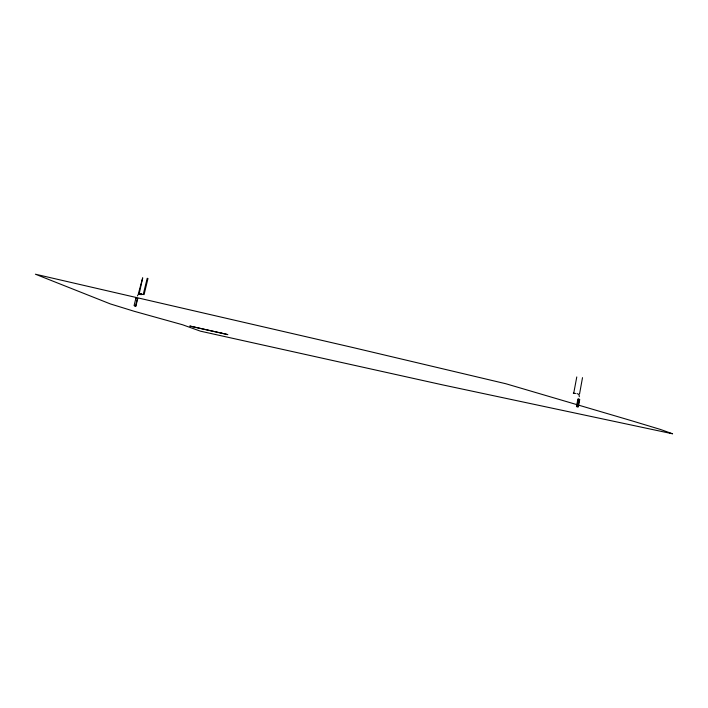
<?xml version="1.0" encoding="UTF-8"?>
<svg xmlns="http://www.w3.org/2000/svg" width="708" height="708" viewBox="0 0 708 708"><rect width="100%" height="100%" fill="white"/><g stroke="black" fill="none" stroke-linecap="round" stroke-linejoin="round"><path stroke-width="1.06" d="M573.816 392.736L576.781 376.948M576.471 406.587L577.887 399.064M577.383 406.764L576.861 406.658L578.073 400.206M582.507 377.656L579.551 393.975L579.427 393.427M578.109 405.781L579.117 400.409M578.33 406.932L579.737 399.409M134.777 305.776L134.086 305.599L135.918 298.165L136.405 298.307M138.343 293.838L142.697 277.81L139.166 294.032M137.343 298.519L135.538 305.953L134.662 305.75M138.98 293.431L138.662 293.926L142.821 294.422M138.759 293.935L138.883 293.422M134.865 305.776L135.918 306.042L137.741 298.608L136.467 298.289M141.149 294.086L140.998 294.714L141.211 294.227A2.682 2.611 -83.2 0 0 139.697 293.935M143.246 294.422L147.211 278.315L147.972 278.492L144.078 294.625L143.379 294.457M141.087 294.652L141.441 293.767M576.861 406.658L577.755 406.834M137.688 298.608L135.954 298.183M573.825 393.285L573.312 393.179L575.569 393.48M135.263 305.874L135.909 306.033M576.967 393.613A2.682 2.584 -83 0 1 579.268 396.728M137.449 295.909A2.682 2.611 -83.2 0 1 138.936 294.139M578.294 399.135L579.321 399.33L578.347 399.144M669.954 433.243L442.288 384.816L200.435 331.167L182.478 324.733L134.281 311.308L110.342 303.918L35.4 274.208L352.743 347.495L505.866 383.745L630.385 420.375L660.564 429.482L672.6 433.792L669.954 433.243M221.754 333.185L189.788 326.043L227.843 334.61L221.754 333.185"/></g></svg>
